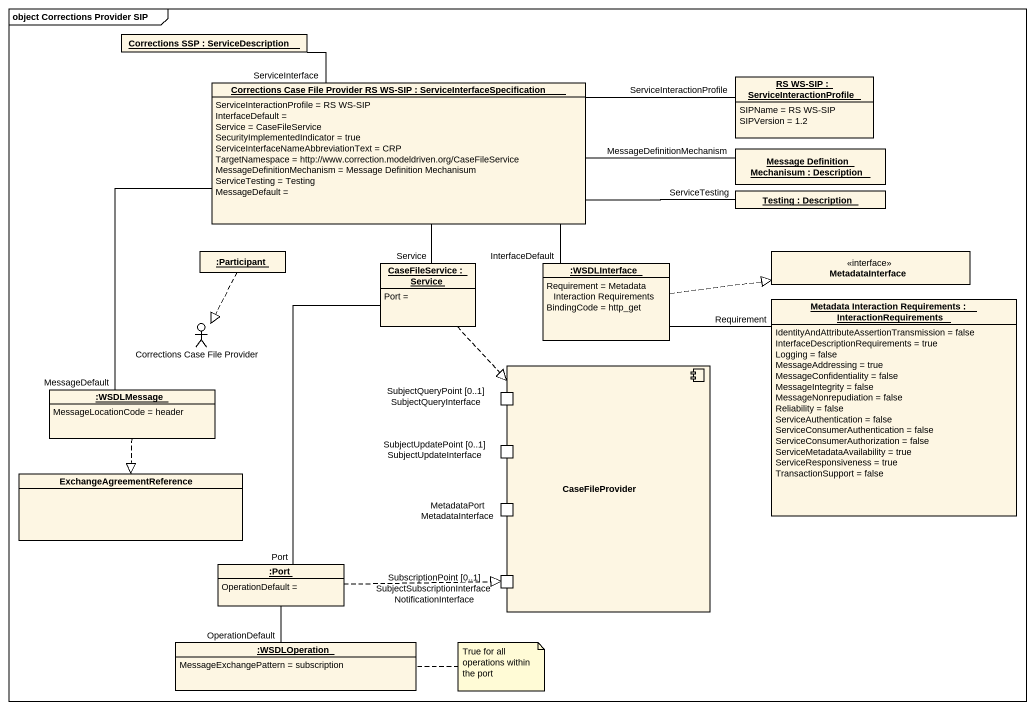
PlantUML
@startuml
mainframe object Corrections Provider SIP
allowmixing
hide circle
hide empty members
object "Corrections SSP : ServiceDescription" as Corrections_SSP
object "Corrections Case File Provider RS WS-SIP : ServiceInterfaceSpecification" as Corrections_Case_File {
  ServiceInteractionProfile = RS WS-SIP
  InterfaceDefault =
  Service = CaseFileService
  SecurityImplementedIndicator = true
  ServiceInterfaceNameAbbreviationText = CRP
  TargetNamespace = http://www.correction.modeldriven.org/CaseFileService
  MessageDefinitionMechanism = Message Definition Mechanisum
  ServiceTesting = Testing
  MessageDefault =
}
object "RS WS-SIP : ServiceInteractionProfile" as RS_WS_SIP {
  SIPName = RS WS-SIP
  SIPVersion = 1.2
}
object "Message Definition Mechanisum : Description" as Message_Definition
object "Testing : Description" as Testing
object ":Participant" as Participant_
object "CaseFileService : Service" as CaseFileService {
  Port =
}
object ":WSDLInterface" as WSDLInterface {
  Requirement = Metadata Interaction Requirements
  BindingCode = http_get
}
interface MetadataInterface
actor "Corrections Case File Provider" as Corrections_Case_File_2
object "Metadata Interaction Requirements : InteractionRequirements" as Metadata_Interaction {
  IdentityAndAttributeAssertionTransmission = false
  InterfaceDescriptionRequirements = true
  Logging = false
  MessageAddressing = true
  MessageConfidentiality = false
  MessageIntegrity = false
  MessageNonrepudiation = false
  Reliability = false
  ServiceAuthentication = false
  ServiceConsumerAuthentication = false
  ServiceConsumerAuthorization = false
  ServiceMetadataAvailability = true
  ServiceResponsiveness = true
  TransactionSupport = false
}
component CaseFileProvider {
  port "SubjectQueryPoint [0..1] SubjectQueryInterface" as SubjectQueryPoint_0_1
  port "SubjectUpdatePoint [0..1] SubjectUpdateInterface" as SubjectUpdatePoint_0_1
  port "MetadataPort MetadataInterface" as MetadataPort
  port "SubscriptionPoint [0..1] SubjectSubscriptionInterface NotificationInterface" as SubscriptionPoint_0_1
}
object ":WSDLMessage" as WSDLMessage {
  MessageLocationCode = header
}
class ExchangeAgreementReference
object ":Port" as Port_ {
  OperationDefault =
}
object ":WSDLOperation" as WSDLOperation {
  MessageExchangePattern = subscription
}
Corrections_SSP -right- Corrections_Case_File : ServiceInterface
Corrections_Case_File -right- RS_WS_SIP : ServiceInteractionProfile
Message_Definition -left- Corrections_Case_File : MessageDefinitionMechanism
Testing -left- Corrections_Case_File : ServiceTesting
Participant_ ..|> Corrections_Case_File_2
CaseFileService -up- Corrections_Case_File : Service
CaseFileService ..|> CaseFileProvider
WSDLInterface -up- Corrections_Case_File : InterfaceDefault
WSDLInterface .right.|> MetadataInterface
Metadata_Interaction -left- WSDLInterface : Requirement
WSDLMessage -up- Corrections_Case_File : MessageDefault
WSDLMessage ..|> ExchangeAgreementReference
Port_ -up- CaseFileService : Port
Port_ .right.|> SubscriptionPoint_0_1
WSDLOperation -up- Port_ : OperationDefault
note right of WSDLOperation : True for all operations within the port
@enduml
